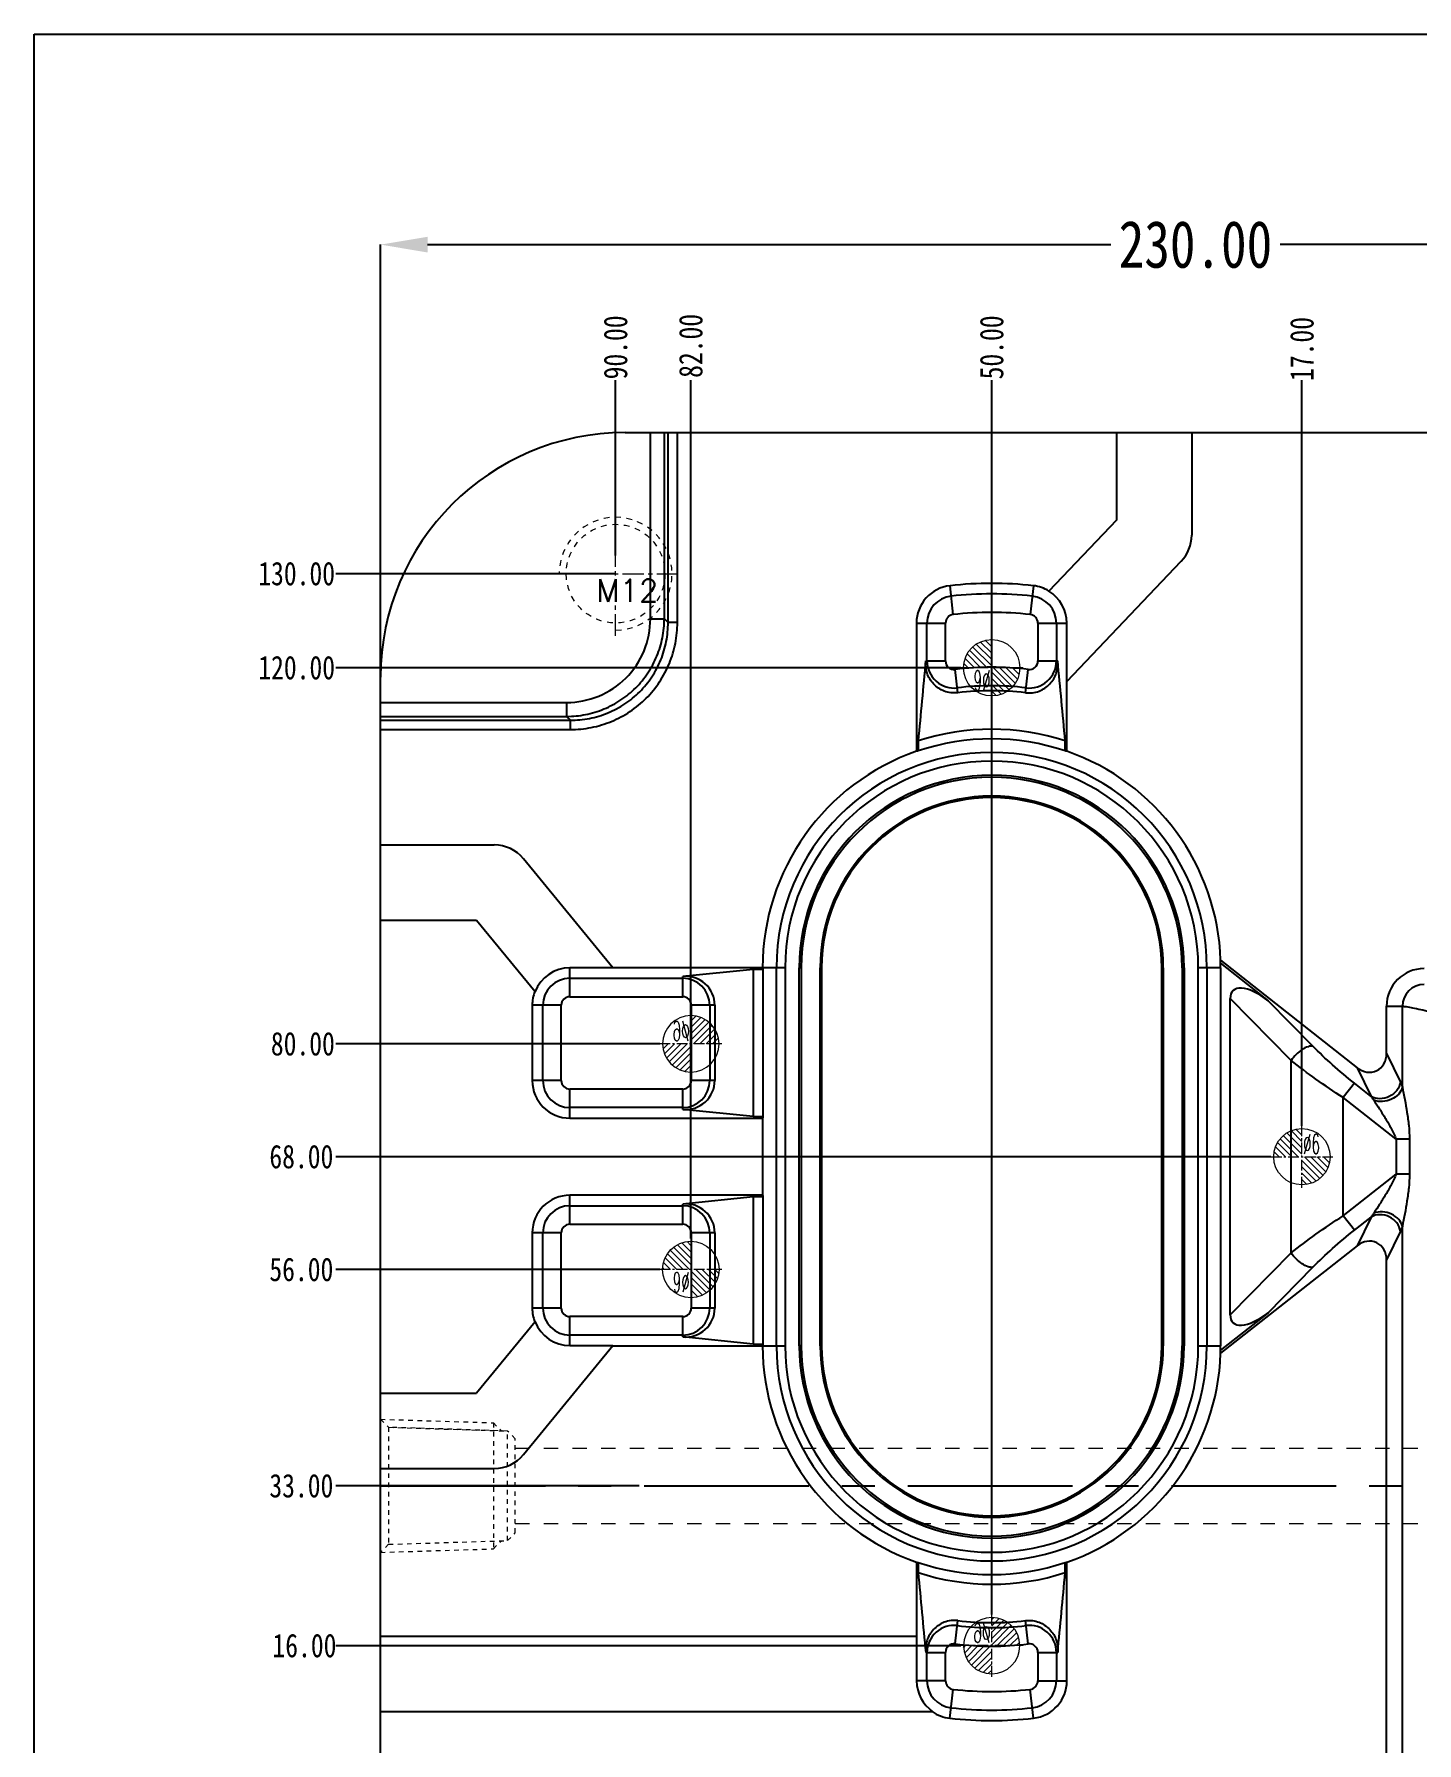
# Model space of a CAD drawing. Header units: millimetres. Extents: x 780 to 4384, y -938 to 1268.
# Drawn here: x 1806.4 to 1953.5, y 4.2 to 185.9 of the extents above; entities that cross this region are included whole.
import ezdxf

# ---------------------------------------------------------------- set-up
doc = ezdxf.new("R2010")
doc.units = ezdxf.units.MM
doc.header["$LTSCALE"] = 16.335
doc.header["$PDMODE"] = 3
doc.header["$PDSIZE"] = 0.3125
doc.linetypes.add('CENTER', pattern=[0.6, 0.375, -0.075, 0.075, -0.075])
doc.linetypes.add('HIDDEN', pattern=[0.2, 0.1, -0.1])
doc.layers.get('0').update_dxf_attribs({"linetype": 'CONTINUOUS'})
doc.layers.get('Defpoints').update_dxf_attribs({"linetype": 'CONTINUOUS'})
for name, color, linetype, lineweight in [('cool', 153, 'HIDDEN', 9), ('dim', 82, 'CONTINUOUS', 9), ('epin', 13, 'CONTINUOUS', 9), ('screw', 33, 'CONTINUOUS', 13)]:
    doc.layers.add(name, color=color, linetype=linetype, lineweight=lineweight)
doc.layers.add('DEFAULT_2', color=8, linetype='HIDDEN')
doc.styles.get("Standard").update_dxf_attribs({"font": 'txt', "width": 0.8})
doc.styles.add('TXT', font='txt.shx', dxfattribs={"bigfont": 'gbcbig.shx'})
doc.styles.add('TXT05', font='txt.shx', dxfattribs={"width": 0.5, "bigfont": 'gbcbig.shx'})
doc.dimstyles.get("Standard").update_dxf_attribs({"dimtxt": 0.15625, "dimasz": 0.1875, "dimexe": 0.125, "dimexo": 0.0625, "dimtad": 0, "dimtih": 1, "dimtoh": 1, "dimdsep": 46, "dimtxsty": 'Standard', "dimcen": 0.09, "dimadec": 0, "dimazin": 0, "dimtp": 0.01, "dimtm": 0.01, "dimtfac": 1, "dimtofl": 0, "dimtmove": 0, "dimatfit": 3, "dimfxl": 0, "dimtolj": 1, "dimarcsym": 0})

# ---------------------------------------------------------------- blocks, each defined once
blk = doc.blocks.new('cool_jt_f12')
at = {"layer": 'cool', "ltscale": 0.3}
for p, q in [((0, 7.0785), (0.856, 6.2225)), ((0, 7.0785), (12, 6.7035)), ((0.856, 6.2225), (0.856, -6.2225)), ((13.5, 5.827375), (0.856, 6.2225)), ((0.856, 6.2225), (13.5, 5.827375)), ((12, 6.7035), (12.856, 5.8475)), ((12, 6.7035), (12, -6.7035)), ((14.327375, 5), (13.5, 5.827375)), ((13.5, -5.827375), (13.5, 5.827375)), ((14.327375, -5), (14.327375, 5)), ((13.5, -5.827375), (14.327375, -5)), ((0.856, -6.2225), (0, -7.0785)), ((0, -7.0785), (12, -6.7035)), ((0.856, -6.2225), (13.5, -5.827375)), ((12, -6.7035), (12.856, -5.8475))]:
    blk.add_line(p, q, dxfattribs=at)
blk = doc.blocks.new('*D100')
at = {"color": 4, "lineweight": -2}
for p, q in [((1843.26, 111.97), (1843.26, 163.54)), ((1848.26, 163.54), (1920.93, 163.54)), ((2068.26, 163.54), (1938.93, 163.54)), ((2073.26, 99.69), (2073.26, 163.54))]:
    blk.add_line(p, q, dxfattribs=at)
at = {"color": 4}
for points in [[(1848.26, 164.37), (1848.26, 162.7), (1843.26, 163.54)], [(2068.26, 164.37), (2068.26, 162.7), (2073.26, 163.54)]]:
    blk.add_solid(points, dxfattribs=at)
at = {"layer": 'Defpoints', "color": 0}
for p in [(1843.26, 163.54), (1843.26, 111.97), (2073.26, 99.69)]:
    blk.add_point(p, dxfattribs=at)
at = {"color": 6, "insert": (1929.93, 163.54), "char_height": 5, "attachment_point": 5}
blk.add_mtext('\\A1;230.00', dxfattribs=at)
blk = doc.blocks.new('*D146')
at = {"layer": 'Defpoints', "color": 0}
for p in [(1838.49, 14.54), (1904.96, 14.54), (1958.26, -1.46)]:
    blk.add_point(p, dxfattribs=at)
at = {"layer": 'dim', "color": 4, "lineweight": -2}
blk.add_line((1904.96, 14.54), (1838.49, 14.54), dxfattribs=at)
at = {"layer": 'dim', "color": 6, "insert": (1835.16, 14.54), "char_height": 2.5, "attachment_point": 5}
blk.add_mtext('\\A1;16.00', dxfattribs=at)
blk = doc.blocks.new('*D147')
at = {"layer": 'Defpoints', "color": 0}
for p in [(1838.49, 31.54), (1870.76, 31.54), (1958.26, -1.46)]:
    blk.add_point(p, dxfattribs=at)
at = {"layer": 'dim', "color": 4, "lineweight": -2}
blk.add_line((1870.76, 31.54), (1838.49, 31.54), dxfattribs=at)
at = {"layer": 'dim', "color": 6, "insert": (1834.83, 31.54), "char_height": 2.5, "attachment_point": 5}
blk.add_mtext('\\A1;33.00', dxfattribs=at)
blk = doc.blocks.new('*D148')
at = {"layer": 'Defpoints', "color": 0}
for p in [(1838.49, 54.54), (1872.96, 54.54), (1958.26, -1.46)]:
    blk.add_point(p, dxfattribs=at)
at = {"layer": 'dim', "color": 4, "lineweight": -2}
blk.add_line((1872.96, 54.54), (1838.49, 54.54), dxfattribs=at)
at = {"layer": 'dim', "color": 6, "insert": (1834.83, 54.54), "char_height": 2.5, "attachment_point": 5}
blk.add_mtext('\\A1;56.00', dxfattribs=at)
blk = doc.blocks.new('*D149')
at = {"layer": 'Defpoints', "color": 0}
for p in [(1838.49, 66.54), (1937.96, 66.54), (1958.26, -1.46)]:
    blk.add_point(p, dxfattribs=at)
at = {"layer": 'dim', "color": 4, "lineweight": -2}
blk.add_line((1937.96, 66.54), (1838.49, 66.54), dxfattribs=at)
at = {"layer": 'dim', "color": 6, "insert": (1834.83, 66.54), "char_height": 2.5, "attachment_point": 5}
blk.add_mtext('\\A1;68.00', dxfattribs=at)
blk = doc.blocks.new('*D150')
at = {"layer": 'Defpoints', "color": 0}
for p in [(1838.49, 78.54), (1872.96, 78.54), (1958.26, -1.46)]:
    blk.add_point(p, dxfattribs=at)
at = {"layer": 'dim', "color": 4, "lineweight": -2}
blk.add_line((1872.96, 78.54), (1838.49, 78.54), dxfattribs=at)
at = {"layer": 'dim', "color": 6, "insert": (1834.99, 78.54), "char_height": 2.5, "attachment_point": 5}
blk.add_mtext('\\A1;80.00', dxfattribs=at)
blk = doc.blocks.new('*D151')
at = {"layer": 'Defpoints', "color": 0}
for p in [(1838.49, 118.54), (1904.96, 118.54), (1958.26, -1.46)]:
    blk.add_point(p, dxfattribs=at)
at = {"layer": 'dim', "color": 4, "lineweight": -2}
blk.add_line((1904.96, 118.54), (1838.49, 118.54), dxfattribs=at)
at = {"layer": 'dim', "color": 6, "insert": (1834.33, 118.54), "char_height": 2.5, "attachment_point": 5}
blk.add_mtext('\\A1;120.00', dxfattribs=at)
blk = doc.blocks.new('*D152')
at = {"layer": 'Defpoints', "color": 0}
for p in [(1838.49, 128.54), (1868.26, 128.54), (1958.26, -1.46)]:
    blk.add_point(p, dxfattribs=at)
at = {"layer": 'dim', "color": 4, "lineweight": -2}
blk.add_line((1868.26, 128.54), (1838.49, 128.54), dxfattribs=at)
at = {"layer": 'dim', "color": 6, "insert": (1834.33, 128.54), "char_height": 2.5, "attachment_point": 5}
blk.add_mtext('\\A1;130.00', dxfattribs=at)
blk = doc.blocks.new('*D142')
at = {"layer": 'Defpoints', "color": 0}
for p in [(1941.26, 149.11), (1941.26, 69.84), (1958.26, -1.46)]:
    blk.add_point(p, dxfattribs=at)
at = {"layer": 'dim', "color": 4, "lineweight": -2}
blk.add_line((1941.26, 69.84), (1941.26, 149.11), dxfattribs=at)
at = {"layer": 'dim', "color": 6, "insert": (1941.26, 152.44), "char_height": 2.5, "attachment_point": 5, "rotation": 90}
blk.add_mtext('\\A1;17.00', dxfattribs=at)
blk = doc.blocks.new('*D143')
at = {"layer": 'Defpoints', "color": 0}
for p in [(1908.26, 149.11), (1908.26, 17.84), (1958.26, -1.46)]:
    blk.add_point(p, dxfattribs=at)
at = {"layer": 'dim', "color": 4, "lineweight": -2}
blk.add_line((1908.26, 17.84), (1908.26, 149.11), dxfattribs=at)
at = {"layer": 'dim', "color": 6, "insert": (1908.26, 152.61), "char_height": 2.5, "attachment_point": 5, "rotation": 90}
blk.add_mtext('\\A1;50.00', dxfattribs=at)
blk = doc.blocks.new('*D144')
at = {"layer": 'Defpoints', "color": 0}
for p in [(1876.26, 149.11), (1876.26, 57.84), (1958.26, -1.46)]:
    blk.add_point(p, dxfattribs=at)
at = {"layer": 'dim', "color": 4, "lineweight": -2}
blk.add_line((1876.26, 57.84), (1876.26, 149.11), dxfattribs=at)
at = {"layer": 'dim', "color": 6, "insert": (1876.26, 152.77), "char_height": 2.5, "attachment_point": 5, "rotation": 90}
blk.add_mtext('\\A1;82.00', dxfattribs=at)
blk = doc.blocks.new('*D145')
at = {"layer": 'Defpoints', "color": 0}
for p in [(1868.26, 149.11), (1868.26, 130.46), (1958.26, -1.46)]:
    blk.add_point(p, dxfattribs=at)
at = {"layer": 'dim', "color": 4, "lineweight": -2}
blk.add_line((1868.26, 130.46), (1868.26, 149.11), dxfattribs=at)
at = {"layer": 'dim', "color": 6, "insert": (1868.26, 152.61), "char_height": 2.5, "attachment_point": 5, "rotation": 90}
blk.add_mtext('\\A1;90.00', dxfattribs=at)
blk = doc.blocks.new('screw_m12_g')
at = {"layer": 'screw', "color": 1, "linetype": 'CENTER', "ltscale": 0.373186}
for p, q in [((0, -6.6), (0, 6.6)), ((-6.6, 0), (6.6, 0))]:
    blk.add_line(p, q, dxfattribs=at)
at = {"layer": 'screw', "linetype": 'HIDDEN', "ltscale": 0.373186}
blk.add_circle((0, 0), 5.25, dxfattribs=at)
at = {"layer": 'screw', "color": 92, "linetype": 'HIDDEN', "ltscale": 0.373186}
blk.add_arc((0, 0), 6, 270, 180, dxfattribs=at)
at = {"layer": 'screw', "color": 6, "style": 'TXT'}
blk.add_text('M12', height=2.4, dxfattribs=at).set_placement((-2.04, -3))
blk = doc.blocks.new('epin_ejp_6')
at = {"layer": 'epin'}
h = blk.add_hatch(dxfattribs=at)
h.set_pattern_fill('_ANSI31', color=123, scale=0.15, angle=90, style=0)
h.set_pattern_definition([(135, (-1265.0037, -63.5429), (-0.3367596, -0.3367596), [])])
h.paths.add_polyline_path([(0, 3, 0.414214), (-3, 0), (0, 0)])
h.paths.add_polyline_path([(3, 0), (0, 0), (0, -3, 0.414214)])
at = {"layer": 'epin', "color": 1, "linetype": 'CENTER', "ltscale": 0.186593}
for p, q in [((0, -3.3), (0, 3.3)), ((-3.3, 0), (3.3, 0))]:
    blk.add_line(p, q, dxfattribs=at)
at = {"layer": 'epin'}
blk.add_circle((0, 0), 3, dxfattribs=at)
at = {"layer": 'epin', "color": 6, "style": 'TXT05', "width": 0.5}
blk.add_text('%%c6', height=2.1, dxfattribs=at).set_placement((0.12, 0.3))

msp = doc.modelspace()

# ---------------------------------------------------------------- linework, layer by layer
at = {"color": 7, "linetype": 'Continuous'}
for p, q in [((1869.256, 143.543), (2047.256, 143.543)), ((1871.952, 123.759), (1871.952, 143.543)), ((1873.438, 123.759), (1873.438, 143.543)), ((1873.838, 123.359), (1873.838, 143.543)), ((1874.828, 123.359), (1874.828, 143.543)), ((1921.526, 143.543), (1921.526, 134.23)), ((1929.526, 143.543), (1929.526, 132.629)), ((1921.526, 134.23), (1914.336, 126.687)), ((1916.239, 117.088), (1928.421, 129.869)), ((1904.157, 124.196), (1903.822, 127.267)), ((1912.69, 127.267), (1912.355, 124.196)), ((1871.952, 123.759), (1873.438, 123.759)), ((1873.438, 123.759), (1873.838, 123.359)), ((1874.828, 123.359), (1873.838, 123.359)), ((1900.256, 123.29), (1900.256, 109.657)), ((1900.256, 123.29), (1903.345, 123.29)), ((1901.375, 119.264), (1901.375, 123.29)), ((1903.345, 119.264), (1903.345, 123.29)), ((1913.167, 123.29), (1913.167, 119.264)), ((1913.167, 123.29), (1916.239, 123.29)), ((1915.137, 123.29), (1915.137, 119.264)), ((1916.239, 117.088), (1916.239, 123.29)), ((1901.239, 119.264), (1903.345, 119.264)), ((1904.672, 115.877), (1904.367, 118.359)), ((1911.841, 115.877), (1912.145, 118.359)), ((1913.167, 119.264), (1915.274, 119.264)), ((1843.256, -120.457), (1843.256, 117.543)), ((1916.256, 109.657), (1916.256, 117.106)), ((1843.256, 114.847), (1863.04, 114.847)), ((1863.04, 114.847), (1863.04, 113.361)), ((1843.256, 113.361), (1863.04, 113.361)), ((1843.256, 112.961), (1863.44, 112.961)), ((1863.04, 113.361), (1863.44, 112.961)), ((1863.44, 111.971), (1863.44, 112.961)), ((1843.256, 111.971), (1863.44, 111.971)), ((1900.433, 110.771), (1900.433, 109.687)), ((1916.08, 109.687), (1916.08, 110.771)), ((1843.256, 99.695), (1855.348, 99.695)), ((1867.955, 86.625), (1858.442, 98.231)), ((1843.256, 91.695), (1853.455, 91.695)), ((1853.455, 91.695), (1859.684, 84.097)), ((1932.608, 87.441), (1947.129, 76.005)), ((1863.391, 83.554), (1863.391, 86.625)), ((1867.955, 86.625), (1863.391, 86.625)), ((1863.391, 85.524), (1875.391, 85.524)), ((1886.283, 86.643), (1867.941, 86.643)), ((1882.891, 86.467), (1875.391, 85.711)), ((1875.391, 83.554), (1875.391, 85.711)), ((1882.891, 86.467), (1882.891, 70.819)), ((1883.92, 86.467), (1882.891, 86.467)), ((1883.92, 86.467), (1883.92, 70.819)), ((1885.365, 46.443), (1885.365, 86.643)), ((1886.283, 86.643), (1886.283, 46.443)), ((1887.795, 46.443), (1887.795, 86.643)), ((1888.005, 86.643), (1887.795, 86.643)), ((1888.005, 86.643), (1888.005, 46.443)), ((1890.008, 46.443), (1890.008, 86.643)), ((1890.166, 86.643), (1890.008, 86.643)), ((1890.166, 86.643), (1890.166, 46.443)), ((1926.346, 46.443), (1926.346, 86.643)), ((1926.504, 86.643), (1926.346, 86.643)), ((1926.504, 86.643), (1926.504, 46.443)), ((1928.507, 86.643), (1928.507, 46.443)), ((1928.507, 86.643), (1928.718, 86.643)), ((1928.718, 86.643), (1928.718, 46.443)), ((1930.23, 46.443), (1930.23, 86.643)), ((1932.592, 86.643), (1930.23, 86.643)), ((1931.148, 86.643), (1931.148, 46.443)), ((1932.587, 87.116), (1937.646, 83.133)), ((1932.592, 86.643), (1932.592, 46.443)), ((1859.391, 82.643), (1859.391, 74.643)), ((1862.48, 82.643), (1859.391, 82.643)), ((1860.51, 74.643), (1860.51, 82.643)), ((1862.48, 74.643), (1862.48, 82.643)), ((1863.391, 83.554), (1875.391, 83.554)), ((1876.302, 82.643), (1876.302, 74.643)), ((1878.803, 82.643), (1876.302, 82.643)), ((1878.272, 82.643), (1878.272, 74.643)), ((1878.803, 82.643), (1878.803, 74.643)), ((1933.621, 49.726), (1933.621, 83.36)), ((1940.102, 76.783), (1933.621, 83.36)), ((1942.407, 78.301), (1937.646, 83.133)), ((1950.256, 77.523), (1950.256, 82.543)), ((1950.256, 82.543), (1951.938, 82.543)), ((1951.938, 73.949), (1951.938, 82.543)), ((1940.102, 56.303), (1940.102, 76.783)), ((1950.256, 77.523), (1951.735, 74.477)), ((1862.48, 74.643), (1859.391, 74.643)), ((1878.803, 74.643), (1876.302, 74.643)), ((1947.129, 76.005), (1948.608, 72.959)), ((1863.391, 70.643), (1863.391, 73.732)), ((1875.391, 73.732), (1863.391, 73.732)), ((1875.391, 71.575), (1875.391, 73.732)), ((1946.844, 74.348), (1945.649, 72.83)), ((1945.649, 60.256), (1945.649, 72.83)), ((1951.265, 68.408), (1945.649, 72.83)), ((1948.608, 72.959), (1946.844, 74.348)), ((1875.391, 71.762), (1863.391, 71.762)), ((1882.891, 70.819), (1875.391, 71.575)), ((1863.391, 70.643), (1883.891, 70.643)), ((1882.891, 70.819), (1883.92, 70.819)), ((1883.891, 70.643), (1883.891, 62.443)), ((1951.265, 68.408), (1951.265, 64.678)), ((1952.693, 68.408), (1951.265, 68.408)), ((1952.693, 68.408), (1952.693, 64.678)), ((1945.649, 60.256), (1951.265, 64.678)), ((1952.693, 64.678), (1951.265, 64.678)), ((1863.391, 59.354), (1863.391, 62.443)), ((1883.891, 62.443), (1863.391, 62.443)), ((1882.891, 62.267), (1875.391, 61.511)), ((1882.891, 62.267), (1882.891, 46.619)), ((1883.92, 62.267), (1882.891, 62.267)), ((1883.92, 62.267), (1883.92, 46.619)), ((1863.391, 61.324), (1875.391, 61.324)), ((1875.391, 59.354), (1875.391, 61.511)), ((1946.844, 58.738), (1945.649, 60.256)), ((1946.844, 58.738), (1948.608, 60.126)), ((1948.608, 60.126), (1947.129, 57.08)), ((1859.391, 58.443), (1859.391, 50.443)), ((1862.48, 58.443), (1859.391, 58.443)), ((1860.51, 50.443), (1860.51, 58.443)), ((1862.48, 50.443), (1862.48, 58.443)), ((1863.391, 59.354), (1875.391, 59.354)), ((1876.302, 58.443), (1876.302, 50.443)), ((1878.803, 58.443), (1876.302, 58.443)), ((1878.272, 58.443), (1878.272, 50.443)), ((1878.803, 58.443), (1878.803, 50.443)), ((1951.735, 58.609), (1950.256, 55.563)), ((1951.938, -45.886), (1951.938, 59.136)), ((1947.129, 57.08), (1932.608, 45.645)), ((1933.621, 49.726), (1940.102, 56.303)), ((1937.646, 49.953), (1942.407, 54.785)), ((1950.256, -48.477), (1950.256, 55.563)), ((1862.48, 50.443), (1859.391, 50.443)), ((1863.391, 46.461), (1863.391, 49.532)), ((1875.391, 49.532), (1863.391, 49.532)), ((1875.391, 47.375), (1875.391, 49.532)), ((1878.803, 50.443), (1876.302, 50.443)), ((1937.646, 49.953), (1932.587, 45.97)), ((1859.684, 48.989), (1853.455, 41.391)), ((1875.391, 47.562), (1863.391, 47.562)), ((1882.891, 46.619), (1875.391, 47.375)), ((1858.442, 34.855), (1867.955, 46.461)), ((1863.391, 46.461), (1867.955, 46.461)), ((1867.941, 46.443), (1886.283, 46.443)), ((1882.891, 46.619), (1883.92, 46.619)), ((1888.005, 46.443), (1887.795, 46.443)), ((1890.008, 46.443), (1890.166, 46.443)), ((1926.346, 46.443), (1926.504, 46.443)), ((1928.507, 46.443), (1928.718, 46.443)), ((1930.23, 46.443), (1932.592, 46.443)), ((1843.256, 41.391), (1853.455, 41.391)), ((1843.256, 33.391), (1855.348, 33.391)), ((1900.256, 23.429), (1900.256, 15.543)), ((1900.433, 23.399), (1900.433, 22.315)), ((1916.08, 22.315), (1916.08, 23.399)), ((1916.256, 10.802), (1916.256, 23.429)), ((1904.367, 14.727), (1904.672, 17.209)), ((1912.145, 14.727), (1911.841, 17.209)), ((1843.256, 15.543), (1900.274, 15.543)), ((1900.274, 15.543), (1900.274, 10.802)), ((1901.239, 13.822), (1903.345, 13.822)), ((1901.375, 10.802), (1901.375, 13.822)), ((1903.345, 10.802), (1903.345, 13.822)), ((1913.167, 13.822), (1913.167, 10.802)), ((1913.167, 13.822), (1915.274, 13.822)), ((1915.137, 13.822), (1915.137, 10.802)), ((1903.345, 10.802), (1900.274, 10.802)), ((1903.81, 6.827), (1904.155, 9.896)), ((1912.702, 6.827), (1912.358, 9.896)), ((1913.167, 10.802), (1916.256, 10.802)), ((1843.256, 7.543), (1901.967, 7.543))]:
    msp.add_line(p, q, dxfattribs=at)
msp.add_lwpolyline([(1806.412, 185.918), (2226.668, 185.918), (2226.668, -202.277), (1806.412, -202.277)], close=True)
for centre, radius, start, end in [((1869.256, 117.543), 26, 90, 180), ((1925.526, 132.629), 4, 316.37483, 0), ((1904.256, 123.29), 4, 96.22907, 180), ((1908.256, 86.643), 40.865, 83.77093, 96.22907), ((1912.256, 123.29), 4, 58.46523, 83.77093), ((1904.256, 123.29), 2.881, 96.22907, 180), ((1908.256, 86.643), 39.746, 83.77093, 96.22907), ((1912.256, 123.29), 2.881, 0, 83.77093), ((1912.256, 123.29), 3.982, 0, 58.51957), ((1904.256, 123.29), 0.911, 96.22907, 180), ((1908.256, 86.643), 37.776, 83.77093, 96.22907), ((1912.256, 123.29), 0.911, 0, 83.77093), ((4552.192, -136.7), 2663.282, 174.484884, 174.668405), ((1904.256, 119.264), 2.881, 180, 276.99079), ((1904.256, 119.264), 0.911, 180, 276.99079), ((1908.256, 86.643), 31.954, 83.00921, 96.99079), ((1912.256, 119.264), 2.881, 263.00921, 0), ((1912.256, 119.264), 0.911, 263.00921, 0), ((-735.68, -136.7), 2663.282, 5.331595, 5.515116), ((1908.256, 86.643), 29.984, 83.00921, 96.99079), ((1908.256, 86.643), 29.453, 83.00921, 96.99079), ((1908.256, 86.643), 25.365, 72.03459, 107.96541), ((1908.256, 86.643), 24.336, 71.24704, 108.75296), ((1908.256, 86.643), 24.365, 109.16798, 180), ((1908.256, 86.643), 22.892, 0, 180), ((1908.256, 86.643), 24.365, 1.87638, 70.83202), ((1908.256, 86.643), 21.973, 0, 180), ((1908.256, 86.643), 20.461, 0, 180), ((1908.256, 86.643), 20.251, 0, 180), ((1908.256, 86.643), 18.248, 0, 180), ((1908.256, 86.643), 18.09, 0, 180), ((1855.348, 95.695), 4, 39.34159, 90), ((1863.391, 82.643), 3.982, 90, 158.59108), ((1863.391, 82.643), 2.881, 90, 180), ((1875.391, 82.643), 2.881, 0, 90), ((1908.256, 86.643), 24.336, 0, 1.114), ((1954.256, 82.543), 4, 90, 180), ((1863.391, 82.643), 4, 158.44973, 180), ((1954.256, 82.543), 2.318, 90, 180), ((1863.391, 82.643), 0.911, 90, 180), ((1875.391, 82.643), 0.911, 0, 90), ((1863.391, 74.643), 4, 180, 270), ((1863.391, 74.643), 2.881, 180, 270), ((1863.391, 74.643), 0.911, 180, 270), ((1875.391, 74.643), 2.881, 270, 0), ((1875.391, 74.643), 0.911, 270, 0), ((1863.391, 58.443), 4, 90, 180), ((1863.391, 58.443), 2.881, 90, 180), ((1875.391, 58.443), 2.881, 0, 90), ((1863.391, 58.443), 0.911, 90, 180), ((1875.391, 58.443), 0.911, 0, 90), ((1863.391, 50.443), 4, 180, 201.55027), ((1863.391, 50.443), 2.881, 180, 270), ((1863.391, 50.443), 0.911, 180, 270), ((1875.391, 50.443), 2.881, 270, 0), ((1875.391, 50.443), 0.911, 270, 0), ((1863.391, 50.443), 3.982, 201.40892, 270), ((1908.256, 46.443), 24.365, 180, 250.83202), ((1908.256, 46.443), 22.892, 180, 0), ((1908.256, 46.443), 21.973, 180, 0), ((1908.256, 46.443), 20.461, 180, 0), ((1908.256, 46.443), 20.251, 180, 0), ((1908.256, 46.443), 18.248, 180, 0), ((1908.256, 46.443), 18.09, 180, 0), ((1908.256, 46.443), 24.365, 289.16798, 358.12362), ((1908.256, 46.443), 24.336, 358.886, 0), ((1855.348, 37.391), 4, 270, 320.65841), ((1908.256, 46.443), 24.336, 251.24704, 288.75296), ((1908.256, 46.443), 25.365, 252.03459, 287.96541), ((4552.192, 269.786), 2663.282, 185.331595, 185.515116), ((-735.68, 269.786), 2663.282, 354.484884, 354.668405), ((1904.256, 13.822), 2.881, 83.00921, 180), ((1908.256, 46.443), 29.984, 263.00921, 276.99079), ((1908.256, 46.443), 29.453, 263.00921, 276.99079), ((1912.256, 13.822), 2.881, 0, 96.99079), ((1904.256, 13.822), 0.911, 83.00921, 180), ((1908.256, 46.443), 31.954, 263.00921, 276.99079), ((1912.256, 13.822), 0.911, 0, 96.99079), ((1904.256, 10.802), 3.982, 180, 234.91278), ((1904.256, 10.802), 2.881, 180, 263.59653), ((1904.256, 10.802), 0.911, 180, 263.59653), ((1908.256, 46.443), 36.776, 263.59653, 276.40347), ((1912.256, 10.802), 0.911, 276.40347, 0), ((1912.256, 10.802), 2.881, 276.40347, 0), ((1912.256, 10.802), 4, 276.40347, 0), ((1904.256, 10.802), 4, 234.55483, 263.59653), ((1908.256, 46.443), 38.746, 263.59653, 276.40347), ((1908.256, 46.443), 39.865, 263.59653, 276.40347)]:
    msp.add_arc(centre, radius, start, end, dxfattribs=at)
for centre, major_axis, ratio, start_param, end_param in [((1875.703, 82.643), (3.099, 0), 0.9949109, 0, 1.6717259), ((1900.976, 86.643), (17.085, 0), 0.176327, 3.1415927, 3.200157), ((1937.227, 80.827), (-3.312, 3.361), 0.4238115, -1.2810064, 0.406195), ((1948.186, 77.809), (1.025, -2.111), 0.8523139, -1.0531399, 1.0531399), ((1875.703, 74.643), (3.099, 0), 0.9949109, -1.6717259, 0), ((1900.976, 70.643), (17.085, 0), 0.176327, 3.0830283, 3.1415927), ((1900.976, 62.443), (17.085, 0), 0.176327, 3.1415927, 3.200157), ((1875.703, 58.443), (3.099, 0), 0.9949109, 0, 1.6717259), ((1948.186, 55.277), (-1.025, -2.111), 0.8523139, 2.0884528, 4.1947325), ((1875.703, 50.443), (3.099, 0), 0.9949109, -1.6717256, 0), ((1937.227, 52.259), (3.312, 3.361), 0.4238115, -3.5477877, -1.8605863), ((1900.976, 46.443), (17.085, 0), 0.176327, 3.0830283, 3.1415927)]:
    msp.add_ellipse(centre, major_axis=major_axis, ratio=ratio, start_param=start_param, end_param=end_param, dxfattribs=at)
for points, knots in [([(1863.04, 114.847), (1864.2, 114.847), (1866.547, 115.303), (1869.518, 117.282), (1871.497, 120.253), (1871.952, 122.599), (1871.952, 123.759)], [0, 0, 0, 0, 0.2500522, 0.500031, 0.7499637, 1, 1, 1, 1]), ([(1863.04, 113.361), (1863.719, 113.363), (1865.081, 113.499), (1867.044, 114.093), (1868.854, 115.059), (1870.441, 116.359), (1871.741, 117.945), (1872.706, 119.755), (1873.3, 121.718), (1873.436, 123.08), (1873.438, 123.759)], [0, 0, 0, 0, 0.1249947, 0.2500208, 0.3750159, 0.500031, 0.6250316, 0.7499954, 0.8749999, 1, 1, 1, 1]), ([(1863.44, 111.971), (1864.185, 111.971), (1865.68, 112.115), (1867.835, 112.762), (1869.822, 113.818), (1871.561, 115.244), (1872.985, 116.984), (1874.039, 118.969), (1874.684, 121.122), (1874.828, 122.614), (1874.828, 123.359)], [0, 0, 0, 0, 0.1250853, 0.2501923, 0.3752364, 0.5002423, 0.6252002, 0.7501271, 0.8750446, 1, 1, 1, 1]), ([(1863.44, 112.961), (1864.121, 112.96), (1865.487, 113.089), (1867.457, 113.677), (1869.273, 114.639), (1870.863, 115.941), (1872.164, 117.532), (1873.124, 119.347), (1873.71, 121.315), (1873.839, 122.679), (1873.838, 123.359)], [0, 0, 0, 0, 0.1250812, 0.2501881, 0.3752342, 0.5002433, 0.6252042, 0.7501325, 0.8750488, 1, 1, 1, 1]), ([(1904.672, 115.877), (1904.184, 115.817), (1903.192, 115.939), (1902.002, 116.75), (1901.299, 117.932), (1901.197, 118.831), (1901.239, 119.264)], [0, 0, 0, 0, 0.2686767, 0.5217542, 0.7621899, 1, 1, 1, 1]), ([(1911.841, 115.877), (1912.328, 115.817), (1913.32, 115.939), (1914.51, 116.75), (1915.214, 117.932), (1915.315, 118.831), (1915.274, 119.264)], [0, 0, 0, 0, 0.2686766, 0.521754, 0.7621898, 1, 1, 1, 1]), ([(1900.433, 109.687), (1900.388, 109.687), (1900.328, 109.68), (1900.271, 109.662), (1900.256, 109.657)], [0, 0, 0, 0, 0.7433342, 1, 1, 1, 1]), ([(1916.256, 109.657), (1916.242, 109.662), (1916.185, 109.68), (1916.124, 109.687), (1916.08, 109.687)], [0, 0, 0, 0, 0.2566658, 1, 1, 1, 1]), ([(1932.587, 87.116), (1932.592, 87.141), (1932.608, 87.249), (1932.611, 87.358), (1932.608, 87.441)], [0, 0, 0, 0, 0.2383963, 1, 1, 1, 1]), ([(1951.938, 82.543), (1952.075, 82.538), (1952.44, 82.491), (1953.088, 82.368), (1953.919, 82.197), (1954.522, 82.052), (1954.836, 81.962)], [0, 0, 0, 0, 0.1394483, 0.3715081, 0.6690987, 1, 1, 1, 1]), ([(1942.407, 78.301), (1942.331, 78.315), (1942.157, 78.312), (1941.763, 78.213), (1941.228, 77.922), (1940.622, 77.425), (1940.26, 77.008), (1940.102, 76.783)], [0, 0, 0, 0, 0.0807313, 0.1792387, 0.4245789, 0.7115073, 1, 1, 1, 1]), ([(1946.844, 74.348), (1946.047, 74.976), (1944.527, 76.251), (1943.085, 77.612), (1942.407, 78.301)], [0, 0, 0, 0, 0.5122364, 1, 1, 1, 1]), ([(1945.649, 72.83), (1944.66, 73.453), (1942.772, 74.719), (1940.958, 76.088), (1940.102, 76.783)], [0, 0, 0, 0, 0.5146219, 1, 1, 1, 1]), ([(1951.735, 74.477), (1951.691, 74.158), (1951.4, 73.519), (1950.58, 72.876), (1949.568, 72.63), (1948.886, 72.796), (1948.608, 72.959)], [0, 0, 0, 0, 0.2419407, 0.4999996, 0.7580587, 1, 1, 1, 1]), ([(1948.608, 72.959), (1948.633, 72.928), (1948.735, 72.793), (1948.83, 72.653), (1948.9, 72.545)], [0, 0, 0, 0, 0.2390131, 1, 1, 1, 1]), ([(1951.938, 73.949), (1951.88, 73.676), (1951.565, 73.13), (1950.784, 72.59), (1949.841, 72.347), (1949.186, 72.431), (1948.9, 72.545)], [0, 0, 0, 0, 0.2268009, 0.4840912, 0.7510336, 1, 1, 1, 1]), ([(1951.735, 74.477), (1951.753, 74.438), (1951.831, 74.267), (1951.894, 74.088), (1951.938, 73.949)], [0, 0, 0, 0, 0.2272637, 1, 1, 1, 1]), ([(1951.938, 73.949), (1952.109, 73.061), (1952.376, 71.703), (1952.631, 69.854), (1952.693, 68.891), (1952.693, 68.408)], [0, 0, 0, 0, 0.4844124, 0.7408482, 1, 1, 1, 1]), ([(1948.9, 72.545), (1949.105, 72.23), (1949.53, 71.584), (1950.163, 70.587), (1950.774, 69.536), (1951.129, 68.795), (1951.265, 68.408)], [0, 0, 0, 0, 0.2359908, 0.4863676, 0.7418753, 1, 1, 1, 1]), ([(1951.265, 64.678), (1951.128, 64.291), (1950.775, 63.55), (1950.163, 62.499), (1949.53, 61.503), (1949.106, 60.856), (1948.901, 60.541)], [0, 0, 0, 0, 0.258204, 0.5136454, 0.7639341, 1, 1, 1, 1]), ([(1952.693, 64.678), (1952.693, 64.194), (1952.631, 63.232), (1952.376, 61.382), (1952.11, 60.024), (1951.938, 59.137)], [0, 0, 0, 0, 0.2591989, 0.5155839, 1, 1, 1, 1]), ([(1940.102, 56.303), (1940.958, 56.997), (1942.772, 58.367), (1944.66, 59.632), (1945.649, 60.256)], [0, 0, 0, 0, 0.4852887, 1, 1, 1, 1]), ([(1948.901, 60.541), (1948.877, 60.504), (1948.783, 60.363), (1948.685, 60.225), (1948.608, 60.126)], [0, 0, 0, 0, 0.2600979, 1, 1, 1, 1]), ([(1951.735, 58.609), (1951.691, 58.928), (1951.4, 59.567), (1950.58, 60.21), (1949.568, 60.456), (1948.886, 60.289), (1948.608, 60.126)], [0, 0, 0, 0, 0.2419415, 0.5, 0.7580585, 1, 1, 1, 1]), ([(1951.938, 59.136), (1951.88, 59.41), (1951.565, 59.956), (1950.784, 60.496), (1949.841, 60.739), (1949.186, 60.655), (1948.9, 60.541)], [0, 0, 0, 0, 0.2268229, 0.484101, 0.7510302, 1, 1, 1, 1]), ([(1942.407, 54.785), (1943.085, 55.473), (1944.527, 56.835), (1946.047, 58.11), (1946.844, 58.738)], [0, 0, 0, 0, 0.4876871, 1, 1, 1, 1]), ([(1951.938, 59.136), (1951.923, 59.087), (1951.864, 58.908), (1951.795, 58.732), (1951.735, 58.609)], [0, 0, 0, 0, 0.2719861, 1, 1, 1, 1]), ([(1942.407, 54.785), (1942.331, 54.771), (1942.157, 54.774), (1941.763, 54.873), (1941.228, 55.164), (1940.622, 55.661), (1940.26, 56.078), (1940.102, 56.303)], [0, 0, 0, 0, 0.0807313, 0.1792387, 0.4245789, 0.7115073, 1, 1, 1, 1]), ([(1932.608, 45.645), (1932.609, 45.674), (1932.61, 45.782), (1932.601, 45.891), (1932.587, 45.97)], [0, 0, 0, 0, 0.2624912, 1, 1, 1, 1]), ([(1900.256, 23.429), (1900.271, 23.424), (1900.328, 23.406), (1900.388, 23.398), (1900.433, 23.399)], [0, 0, 0, 0, 0.2566658, 1, 1, 1, 1]), ([(1916.08, 23.399), (1916.124, 23.398), (1916.185, 23.406), (1916.242, 23.424), (1916.256, 23.429)], [0, 0, 0, 0, 0.7433342, 1, 1, 1, 1]), ([(1904.672, 17.209), (1904.184, 17.268), (1903.192, 17.146), (1902.002, 16.336), (1901.299, 15.153), (1901.197, 14.255), (1901.239, 13.822)], [0, 0, 0, 0, 0.2686766, 0.521754, 0.7621898, 1, 1, 1, 1]), ([(1911.841, 17.209), (1912.328, 17.268), (1913.32, 17.146), (1914.51, 16.336), (1915.214, 15.153), (1915.315, 14.255), (1915.274, 13.822)], [0, 0, 0, 0, 0.2686767, 0.5217542, 0.7621899, 1, 1, 1, 1])]:
    msp.add_open_spline(points, degree=3, knots=knots, dxfattribs=at)
at = {"layer": 'cool', "ltscale": 0.932966}
for p, q in [((1857.586, 35.543), (2058.926, 35.543)), ((1857.586, 27.543), (2058.926, 27.543))]:
    msp.add_line(p, q, dxfattribs=at)
at = {"layer": 'DEFAULT_2', "color": 1, "linetype": 'CENTER', "ltscale": 2.861096}
msp.add_line((1843.256, 31.543), (2073.256, 31.543), dxfattribs=at)

# ---------------------------------------------------------------- block references
at = {"layer": 'cool', "ltscale": 0.932966}
msp.add_blockref('cool_jt_f12', (1843.256, 31.543), dxfattribs=at)
at = {"layer": 'epin', "rotation": 180.0000000000008}
for p in [(1908.256, 118.543), (1876.256, 54.543)]:
    msp.add_blockref('epin_ejp_6', p, dxfattribs=at)
at = {"layer": 'epin', "xscale": -1}
for p in [(1876.256, 78.543), (1908.256, 14.543)]:
    msp.add_blockref('epin_ejp_6', p, dxfattribs=at)
at = {"layer": 'epin'}
msp.add_blockref('epin_ejp_6', (1941.256, 66.543), dxfattribs=at)
at = {"layer": 'screw'}
msp.add_blockref('screw_m12_g', (1868.256, 128.543), dxfattribs=at)

# ---------------------------------------------------------------- dimensions: what is measured, and where the dimension line sits
dim = msp.add_linear_dim(base=(1843.256, 163.538), p1=(2073.256, 99.695), p2=(1843.256, 111.971), dimstyle='Standard', override={"dimtxt": 5, "dimasz": 5, "dimexe": 0, "dimexo": 0, "dimgap": 0, "dimtih": 0, "dimtoh": 0, "dimzin": 0, "dimcen": 0, "dimclrd": 4, "dimclre": 4, "dimclrt": 6, "dimadec": 2, "dimtp": 0, "dimtm": 0, "dimtzin": 0})
dim.commit()
dim.dimension.update_dxf_attribs({"geometry": '*D100', "text_midpoint": (1929.934, 163.538), "dimtype": 160})
at = {"layer": 'dim'}
for feature_location, offset, dtype, picture, middle in [((1868.256, 130.463), (0, 18.643), 1, '*D145', (1868.256, 152.606)), ((1876.256, 57.843), (0, 91.263), 1, '*D144', (1876.256, 152.772)), ((1908.256, 17.843), (0, 131.263), 1, '*D143', (1908.256, 152.606)), ((1941.256, 69.843), (0, 79.263), 1, '*D142', (1941.256, 152.439)), ((1868.256, 128.543), (-29.762, 0), 0, '*D152', (1834.327, 128.543)), ((1904.956, 118.543), (-66.462, 0), 0, '*D151', (1834.327, 118.543)), ((1872.956, 78.543), (-34.462, 0), 0, '*D150', (1834.994, 78.543)), ((1937.956, 66.543), (-99.462, 0), 0, '*D149', (1834.827, 66.543)), ((1872.956, 54.543), (-34.462, 0), 0, '*D148', (1834.827, 54.543)), ((1870.761, 31.543), (-32.268, 0), 0, '*D147', (1834.827, 31.543)), ((1904.956, 14.543), (-66.462, 0), 0, '*D146', (1835.161, 14.543))]:
    dim = msp.add_ordinate_dim(feature_location=feature_location, offset=offset, dtype=dtype, origin=(1958.256, -1.457), dimstyle='Standard', override={"dimtxt": 2.5, "dimasz": 2, "dimexe": 0, "dimexo": 0, "dimgap": 0, "dimtih": 0, "dimtoh": 0, "dimzin": 0, "dimcen": 0, "dimclrd": 4, "dimclre": 4, "dimclrt": 6, "dimadec": 2, "dimtp": 0, "dimtm": 0, "dimtzin": 0}, dxfattribs=at)
    dim.commit()
    dim.dimension.update_dxf_attribs({"geometry": picture, "text_midpoint": middle})

doc.saveas('drawing.dxf')
